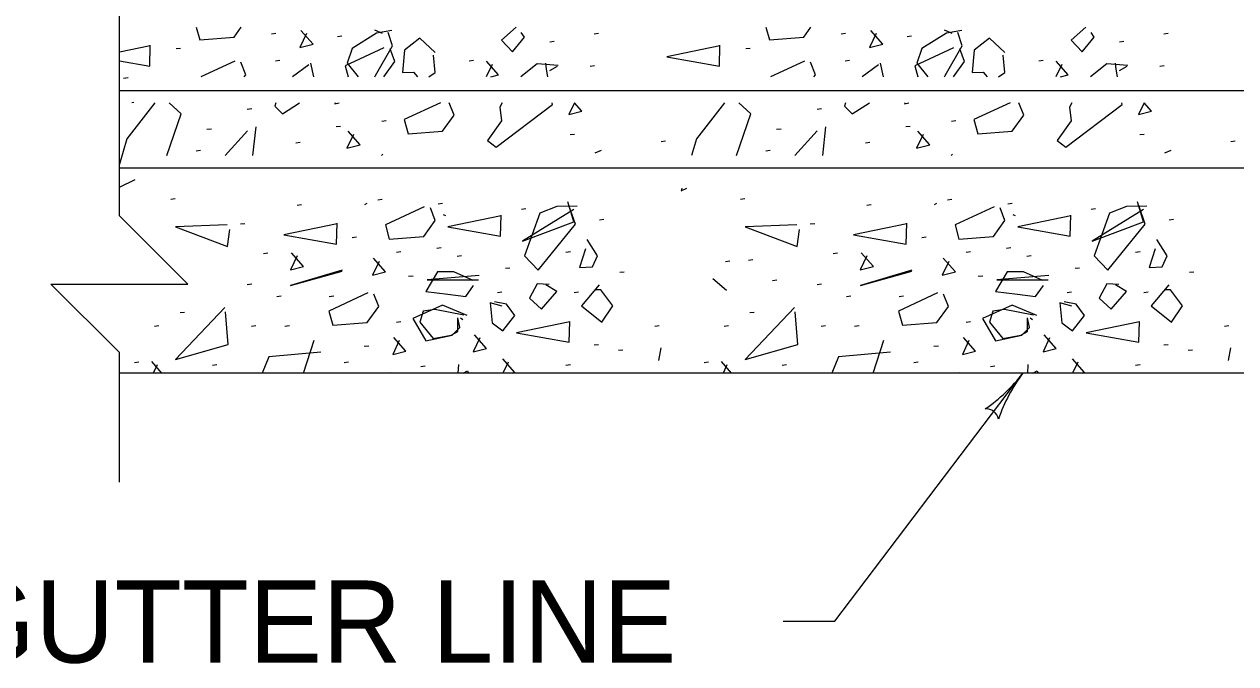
# Model space of a CAD drawing. Extents: x 997.6 to 1036.8, y 998.9 to 1022.6.
# Drawn here: x 1012.279 to 1015.228, y 1012.656 to 1014.213 of the extents above; entities that cross this region are included whole.
import ezdxf

# ---------------------------------------------------------------- set-up
doc = ezdxf.new("R2010")
doc.units = 0
doc.layers.add('Level 1', color=7, linetype='Continuous')

msp = doc.modelspace()

# ---------------------------------------------------------------- linework, layer by layer
at = {"layer": 'Level 1'}
for p, q in [((1015.7188, 1014.0516), (1012.5102, 1014.0516)), ((1012.5102, 1013.8641), (1015.7188, 1013.8641)), ((1015.7188, 1013.3641), (1012.5102, 1013.3641)), ((1014.2513, 1012.7606), (1014.7094, 1013.3641)), ((1014.1263, 1012.7606), (1014.2513, 1012.7606))]:
    msp.add_line(p, q, dxfattribs=at)
for points in [[(1012.5102, 1013.9973), (1012.5102, 1014.7479), (1012.3435, 1014.9147), (1012.6768, 1014.9147), (1012.5102, 1015.0813), (1012.5102, 1015.5113)], [(1012.6975, 1014.2061), (1012.7058, 1014.1757), (1012.7898, 1014.1823), (1012.8069, 1014.2061)], [(1012.9657, 1014.1905), (1012.9497, 1014.1572), (1012.9818, 1014.1652), (1012.9523, 1014.1985)], [(1013.1738, 1014.1983), (1013.1365, 1014.1917), (1013.0765, 1014.1543), (1013.0645, 1014.1183), (1013.0918, 1014.0851)], [(1013.1312, 1014.1997), (1013.1498, 1014.1917)], [(1013.1322, 1014.0851), (1013.1338, 1014.089), (1013.1752, 1014.161), (1013.1645, 1014.193)], [(1013.4758, 1014.2061), (1013.4406, 1014.1743), (1013.4673, 1014.1463), (1013.4966, 1014.1823), (1013.4886, 1014.193)], [(1014.0841, 1014.2061), (1014.0923, 1014.1757), (1014.1763, 1014.1823), (1014.1935, 1014.2061)], [(1014.3523, 1014.1905), (1014.3363, 1014.1572), (1014.3683, 1014.1652), (1014.3389, 1014.1985)], [(1014.5604, 1014.1983), (1014.5231, 1014.1917), (1014.4631, 1014.1543), (1014.4511, 1014.1183), (1014.4783, 1014.0851)], [(1014.5178, 1014.1997), (1014.5364, 1014.1917)], [(1014.5188, 1014.0851), (1014.5204, 1014.089), (1014.5618, 1014.161), (1014.5511, 1014.193)], [(1014.8624, 1014.2061), (1014.8272, 1014.1743), (1014.8538, 1014.1463), (1014.8832, 1014.1823), (1014.8752, 1014.193)], [(1012.8913, 1014.1906), (1012.8806, 1014.1893)], [(1013.0516, 1014.1841), (1013.0409, 1014.1828)], [(1013.2792, 1014.145), (1013.2418, 1014.1797), (1013.2045, 1014.1503), (1013.1992, 1014.0957), (1013.2258, 1014.097), (1013.2358, 1014.0851)], [(1013.5687, 1014.171), (1013.558, 1014.1697)], [(1013.6767, 1014.1906), (1013.666, 1014.1893)], [(1014.2778, 1014.1906), (1014.2672, 1014.1893)], [(1014.4382, 1014.1841), (1014.4275, 1014.1828)], [(1014.6658, 1014.145), (1014.6284, 1014.1797), (1014.5911, 1014.1503), (1014.5858, 1014.0957), (1014.6124, 1014.097), (1014.6223, 1014.0851)], [(1014.9553, 1014.171), (1014.9446, 1014.1697)], [(1015.0633, 1014.1906), (1015.0526, 1014.1893)], [(1012.5854, 1014.1608), (1012.5102, 1014.1453)], [(1012.5841, 1014.1114), (1012.5854, 1014.1622)], [(1012.6589, 1014.1546), (1012.6483, 1014.1533)], [(1013.1543, 1014.1562), (1013.0597, 1014.1122), (1013.0669, 1014.0851)], [(1013.1536, 1014.0851), (1013.181, 1014.1228), (1013.169, 1014.1535)], [(1013.2636, 1014.0851), (1013.2792, 1014.0957), (1013.2752, 1014.1383)], [(1013.972, 1014.1608), (1013.8426, 1014.1341), (1013.9707, 1014.1114), (1013.972, 1014.1622)], [(1014.0455, 1014.1546), (1014.0348, 1014.1533)], [(1014.5409, 1014.1562), (1014.4463, 1014.1122), (1014.4535, 1014.0851)], [(1014.5402, 1014.0851), (1014.5676, 1014.1228), (1014.5556, 1014.1535)], [(1014.6502, 1014.0851), (1014.6658, 1014.0957), (1014.6618, 1014.1383)], [(1012.5102, 1014.1245), (1012.5841, 1014.1114)], [(1012.7911, 1014.1235), (1012.7086, 1014.0851)], [(1012.8141, 1014.0851), (1012.8178, 1014.0901), (1012.8058, 1014.1208)], [(1012.9011, 1014.1252), (1012.8904, 1014.1238)], [(1012.9712, 1014.1143), (1012.9316, 1014.0851)], [(1012.9835, 1014.0851), (1012.9765, 1014.1183)], [(1013.3723, 1014.1252), (1013.3617, 1014.1238)], [(1013.4173, 1014.1153), (1013.4028, 1014.0851)], [(1013.414, 1014.0851), (1013.4333, 1014.0899), (1013.404, 1014.1233)], [(1013.5779, 1014.113), (1013.5273, 1014.117), (1013.4878, 1014.0851)], [(1013.5531, 1014.0851), (1013.5499, 1014.1037), (1013.5486, 1014.1183)], [(1013.5579, 1014.101), (1013.5766, 1014.1117)], [(1013.6668, 1014.1121), (1013.6562, 1014.1108)], [(1014.1777, 1014.1235), (1014.0952, 1014.0851)], [(1014.2007, 1014.0851), (1014.2043, 1014.0901), (1014.1923, 1014.1208)], [(1014.2877, 1014.1252), (1014.277, 1014.1238)], [(1014.3578, 1014.1143), (1014.3182, 1014.0851)], [(1014.3701, 1014.0851), (1014.3631, 1014.1183)], [(1014.7589, 1014.1252), (1014.7483, 1014.1238)], [(1014.8039, 1014.1153), (1014.7894, 1014.0851)], [(1014.8006, 1014.0851), (1014.8199, 1014.0899), (1014.7906, 1014.1233)], [(1014.9645, 1014.113), (1014.9138, 1014.117), (1014.8743, 1014.0851)], [(1014.9397, 1014.0851), (1014.9365, 1014.1037), (1014.9352, 1014.1183)], [(1014.9445, 1014.101), (1014.9632, 1014.1117)], [(1015.0534, 1014.1121), (1015.0428, 1014.1108)], [(1012.5313, 1014.0826), (1012.5206, 1014.0813)], [(1012.5969, 1014.0223), (1012.5284, 1013.9343)], [(1012.5458, 1014.0231), (1012.5403, 1014.0224)], [(1012.6604, 1013.9957), (1012.6316, 1014.0223)], [(1012.8909, 1014.0223), (1012.8884, 1014.0143), (1012.9071, 1013.9957), (1012.9491, 1014.0223)], [(1013.0359, 1014.0223), (1013.0348, 1014.0198), (1013.0451, 1014.0223)], [(1013.2918, 1014.0223), (1013.2037, 1013.9813), (1013.213, 1013.9466), (1013.297, 1013.9533), (1013.325, 1013.9919), (1013.3131, 1014.0223)], [(1013.442, 1014.0223), (1013.4366, 1014.0117), (1013.4406, 1013.9783), (1013.4059, 1013.9303), (1013.4273, 1013.9143), (1013.5646, 1014.0183), (1013.5638, 1014.0223)], [(1013.6179, 1014.0223), (1013.6042, 1013.9936), (1013.6362, 1014.0016), (1013.6178, 1014.0223)], [(1013.9835, 1014.0223), (1013.915, 1013.9343), (1013.903, 1013.8937)], [(1014.0126, 1013.8937), (1014.047, 1013.9957), (1014.0182, 1014.0223)], [(1014.2775, 1014.0223), (1014.275, 1014.0143), (1014.2937, 1013.9957), (1014.3357, 1014.0223)], [(1014.4225, 1014.0223), (1014.4213, 1014.0198), (1014.4317, 1014.0223)], [(1014.6784, 1014.0223), (1014.5903, 1013.9813), (1014.5996, 1013.9466), (1014.6836, 1013.9533), (1014.7116, 1013.9919), (1014.6997, 1014.0223)], [(1014.8286, 1014.0223), (1014.8232, 1014.0117), (1014.8272, 1013.9783), (1014.7925, 1013.9303), (1014.8138, 1013.9143), (1014.9512, 1014.0183), (1014.9504, 1014.0223)], [(1015.0045, 1014.0223), (1014.9908, 1013.9936), (1015.0228, 1014.0016), (1015.0044, 1014.0223)], [(1012.5102, 1013.0983), (1012.5102, 1013.4139), (1012.3435, 1013.5807), (1012.6768, 1013.5807), (1012.5102, 1013.7473), (1012.5102, 1013.9973)], [(1012.626, 1013.8937), (1012.6604, 1013.9957)], [(1012.8323, 1014.0073), (1012.8217, 1014.006)], [(1014.2189, 1014.0073), (1014.2083, 1014.006)], [(1012.7342, 1013.9583), (1012.7235, 1013.9569)], [(1012.8355, 1013.8937), (1012.8431, 1013.9637)], [(1013.0483, 1013.9648), (1013.0377, 1013.9635)], [(1013.1596, 1013.9779), (1013.1489, 1013.9766)], [(1014.1208, 1013.9583), (1014.1101, 1013.9569)], [(1014.2221, 1013.8937), (1014.2297, 1013.9637)], [(1014.4349, 1013.9648), (1014.4243, 1013.9635)], [(1014.5462, 1013.9779), (1014.5355, 1013.9766)], [(1012.5284, 1013.9343), (1012.5102, 1013.8725)], [(1012.8218, 1013.9543), (1012.7674, 1013.8937)], [(1013.0803, 1013.9451), (1013.0643, 1013.9118), (1013.0963, 1013.9198), (1013.0669, 1013.9531)], [(1013.6178, 1013.9452), (1013.6071, 1013.9438)], [(1013.8393, 1013.9288), (1013.8287, 1013.9275)], [(1014.2083, 1013.9543), (1014.154, 1013.8937)], [(1014.4668, 1013.9451), (1014.4508, 1013.9118), (1014.4828, 1013.9198), (1014.4535, 1013.9531)], [(1015.0043, 1013.9452), (1014.9937, 1013.9438)], [(1015.2259, 1013.9288), (1015.2153, 1013.9275)], [(1012.708, 1013.9059), (1012.6973, 1013.9046)], [(1012.9502, 1013.9255), (1012.9395, 1013.9242)], [(1013.6833, 1013.9063), (1013.6673, 1013.8996)], [(1014.0946, 1013.9059), (1014.0839, 1013.9046)], [(1014.3368, 1013.9255), (1014.3261, 1013.9242)], [(1015.0698, 1013.9063), (1015.0538, 1013.8996)], [(1013.1512, 1013.8969), (1013.1483, 1013.8937)], [(1014.5378, 1013.8969), (1014.5349, 1013.8937)], [(1012.5102, 1013.8169), (1012.549, 1013.8357)], [(1013.8796, 1013.8145), (1013.8776, 1013.8076), (1013.8918, 1013.8145)], [(1012.6458, 1013.7881), (1012.6352, 1013.7868)], [(1013.1498, 1013.7868), (1013.1391, 1013.7854)], [(1013.6166, 1013.7628), (1013.4913, 1013.6854), (1013.6166, 1013.7321), (1013.6019, 1013.7814)], [(1014.0324, 1013.7881), (1014.0218, 1013.7868)], [(1014.5363, 1013.7868), (1014.5257, 1013.7854)], [(1015.0032, 1013.7628), (1014.8778, 1013.6854), (1015.0032, 1013.7321), (1014.9885, 1013.7814)], [(1012.9534, 1013.7737), (1012.9428, 1013.7723)], [(1013.1125, 1013.7774), (1013.1072, 1013.7734)], [(1013.2525, 1013.7688), (1013.1578, 1013.7247), (1013.1672, 1013.69), (1013.2512, 1013.6967), (1013.2792, 1013.7353), (1013.2672, 1013.7661)], [(1013.297, 1013.7769), (1013.2863, 1013.7756)], [(1013.4999, 1013.7638), (1013.4893, 1013.7625)], [(1013.6246, 1013.7708), (1013.5753, 1013.7694), (1013.5339, 1013.7534), (1013.4966, 1013.6494), (1013.5299, 1013.6148), (1013.6206, 1013.7268), (1013.6046, 1013.7721)], [(1014.34, 1013.7737), (1014.3293, 1013.7723)], [(1014.4991, 1013.7774), (1014.4938, 1013.7734)], [(1014.6391, 1013.7688), (1014.5444, 1013.7247), (1014.5538, 1013.69), (1014.6378, 1013.6967), (1014.6658, 1013.7353), (1014.6538, 1013.7661)], [(1014.6836, 1013.7769), (1014.6729, 1013.7756)], [(1014.8865, 1013.7638), (1014.8758, 1013.7625)], [(1015.0112, 1013.7708), (1014.9618, 1013.7694), (1014.9205, 1013.7534), (1014.8832, 1013.6494), (1014.9165, 1013.6148), (1015.0072, 1013.7268), (1014.9912, 1013.7721)], [(1012.7724, 1013.7254), (1012.6471, 1013.7201)], [(1012.816, 1013.7278), (1012.8053, 1013.7265)], [(1013.0403, 1013.7275), (1012.9109, 1013.7008), (1013.0389, 1013.6782), (1013.0403, 1013.7288)], [(1013.3045, 1013.7468), (1013.2992, 1013.7494)], [(1013.4395, 1013.7472), (1013.3101, 1013.7205), (1013.4382, 1013.6978), (1013.4395, 1013.7485)], [(1013.6898, 1013.7377), (1013.6791, 1013.7363)], [(1014.159, 1013.7254), (1014.0337, 1013.7201), (1014.1603, 1013.6721), (1014.1657, 1013.7134)], [(1014.2026, 1013.7278), (1014.1919, 1013.7265)], [(1014.4268, 1013.7275), (1014.2975, 1013.7008), (1014.4255, 1013.6782), (1014.4268, 1013.7288)], [(1014.6911, 1013.7468), (1014.6858, 1013.7494)], [(1014.8261, 1013.7472), (1014.6967, 1013.7205), (1014.8248, 1013.6978), (1014.8261, 1013.7485)], [(1015.0763, 1013.7377), (1015.0657, 1013.7363)], [(1012.6471, 1013.7201), (1012.7738, 1013.6721)], [(1012.7738, 1013.6721), (1012.7791, 1013.7134)], [(1013.0876, 1013.6952), (1013.0769, 1013.6938)], [(1014.4742, 1013.6952), (1014.4635, 1013.6938)], [(1013.2938, 1013.669), (1013.2831, 1013.6677)], [(1013.6446, 1013.6668), (1013.6299, 1013.6214), (1013.6619, 1013.6228), (1013.6739, 1013.6494), (1013.6486, 1013.6894)], [(1014.6803, 1013.669), (1014.6697, 1013.6677)], [(1015.0312, 1013.6668), (1015.0165, 1013.6214), (1015.0485, 1013.6228), (1015.0605, 1013.6494), (1015.0352, 1013.6894)], [(1012.8716, 1013.6558), (1012.8609, 1013.6545)], [(1012.9428, 1013.6493), (1012.9268, 1013.6159), (1012.9588, 1013.6239), (1012.9295, 1013.6573)], [(1013.1424, 1013.6362), (1013.1264, 1013.6028), (1013.1584, 1013.6108), (1013.1291, 1013.6442)], [(1013.1956, 1013.6592), (1013.1849, 1013.6578)], [(1013.3428, 1013.6493), (1013.3322, 1013.648)], [(1013.6079, 1013.6592), (1013.5973, 1013.6578)], [(1013.9964, 1013.6363), (1013.9858, 1013.6349)], [(1014.0521, 1013.6395), (1014.0413, 1013.6382)], [(1014.2582, 1013.6558), (1014.2475, 1013.6545)], [(1014.3294, 1013.6493), (1014.3134, 1013.6159), (1014.3454, 1013.6239), (1014.3161, 1013.6573)], [(1014.529, 1013.6362), (1014.513, 1013.6028), (1014.545, 1013.6108), (1014.5157, 1013.6442)], [(1014.5822, 1013.6592), (1014.5715, 1013.6578)], [(1014.7294, 1013.6493), (1014.7188, 1013.648)], [(1014.9945, 1013.6592), (1014.9838, 1013.6578)], [(1013.0525, 1013.6148), (1012.9272, 1013.5774), (1013.0525, 1013.6121)], [(1013.3713, 1013.5894), (1013.3246, 1013.6108), (1013.2845, 1013.6108), (1013.2565, 1013.5628), (1013.3098, 1013.5561), (1013.3539, 1013.5508), (1013.3726, 1013.5774)], [(1013.4607, 1013.6198), (1013.45, 1013.6185)], [(1013.7388, 1013.6101), (1013.7282, 1013.6088)], [(1014.4391, 1013.6148), (1014.3138, 1013.5774), (1014.4391, 1013.6121)], [(1014.7578, 1013.5894), (1014.7112, 1013.6108), (1014.6711, 1013.6108), (1014.6431, 1013.5628), (1014.6964, 1013.5561), (1014.7405, 1013.5508), (1014.7592, 1013.5774)], [(1014.8473, 1013.6198), (1014.8366, 1013.6185)], [(1015.1254, 1013.6101), (1015.1148, 1013.6088)], [(1012.8323, 1013.5806), (1012.8217, 1013.5793)], [(1013.2251, 1013.6003), (1013.2143, 1013.5989)], [(1013.3859, 1013.6014), (1013.2592, 1013.5908), (1013.3846, 1013.5908)], [(1013.5566, 1013.5801), (1013.5273, 1013.5814), (1013.5086, 1013.5468), (1013.5379, 1013.5201), (1013.5753, 1013.5628), (1013.5486, 1013.5788)], [(1013.6779, 1013.5788), (1013.6353, 1013.5281), (1013.6846, 1013.4881), (1013.7113, 1013.5281), (1013.6819, 1013.5668), (1013.6673, 1013.5668)], [(1013.9883, 1013.5654), (1013.955, 1013.5934)], [(1014.1109, 1013.5904), (1014.1003, 1013.5891)], [(1014.2189, 1013.5806), (1014.2083, 1013.5793)], [(1014.6117, 1013.6003), (1014.6009, 1013.5989)], [(1014.7725, 1013.6014), (1014.6458, 1013.5908), (1014.7712, 1013.5908)], [(1014.9432, 1013.5801), (1014.9138, 1013.5814), (1014.8952, 1013.5468), (1014.9245, 1013.5201), (1014.9618, 1013.5628), (1014.9352, 1013.5788)], [(1015.0645, 1013.5788), (1015.0218, 1013.5281), (1015.0712, 1013.4881), (1015.0978, 1013.5281), (1015.0685, 1013.5668), (1015.0538, 1013.5668)], [(1012.9043, 1013.5512), (1012.8937, 1013.5498)], [(1013.1151, 1013.5593), (1013.0204, 1013.5153), (1013.0298, 1013.4806), (1013.1138, 1013.4873), (1013.1418, 1013.5259), (1013.1298, 1013.5566)], [(1013.032, 1013.5512), (1013.0213, 1013.5498)], [(1013.441, 1013.561), (1013.4303, 1013.5597)], [(1013.6276, 1013.561), (1013.6169, 1013.5597)], [(1014.2909, 1013.5512), (1014.2803, 1013.5498)], [(1014.5017, 1013.5593), (1014.407, 1013.5153), (1014.4163, 1013.4806), (1014.5003, 1013.4873), (1014.5283, 1013.5259), (1014.5163, 1013.5566)], [(1014.4186, 1013.5512), (1014.4079, 1013.5498)], [(1014.8276, 1013.561), (1014.8169, 1013.5597)], [(1015.0142, 1013.561), (1015.0035, 1013.5597)], [(1012.7671, 1013.5241), (1012.6471, 1013.3973), (1012.7751, 1013.4334), (1012.7684, 1013.5134)], [(1013.3566, 1013.5041), (1013.2965, 1013.5294), (1013.2245, 1013.4974), (1013.2565, 1013.4428), (1013.3206, 1013.4561), (1013.3393, 1013.4748), (1013.3339, 1013.4988)], [(1013.3486, 1013.5054), (1013.2778, 1013.5188), (1013.2498, 1013.5148), (1013.2418, 1013.4881), (1013.2738, 1013.4481), (1013.3179, 1013.4561), (1013.3339, 1013.4654), (1013.3339, 1013.4988)], [(1013.4419, 1013.5268), (1013.4126, 1013.5348), (1013.4179, 1013.4868), (1013.4433, 1013.4668), (1013.4726, 1013.5041), (1013.4526, 1013.5321), (1013.4233, 1013.5374)], [(1014.1537, 1013.5241), (1014.0337, 1013.3973), (1014.1617, 1013.4334), (1014.155, 1013.5134)], [(1014.7432, 1013.5041), (1014.6831, 1013.5294), (1014.6111, 1013.4974), (1014.6431, 1013.4428), (1014.7072, 1013.4561), (1014.7258, 1013.4748), (1014.7205, 1013.4988)], [(1014.7352, 1013.5054), (1014.6644, 1013.5188), (1014.6364, 1013.5148), (1014.6284, 1013.4881), (1014.6604, 1013.4481), (1014.7045, 1013.4561), (1014.7205, 1013.4654), (1014.7205, 1013.4988)], [(1014.8285, 1013.5268), (1014.7992, 1013.5348), (1014.8045, 1013.4868), (1014.8298, 1013.4668), (1014.8592, 1013.5041), (1014.8392, 1013.5321), (1014.8098, 1013.5374)], [(1012.6688, 1013.5119), (1012.6581, 1013.5106)], [(1013.1956, 1013.489), (1013.1849, 1013.4877)], [(1013.3406, 1013.4988), (1013.3459, 1013.4948)], [(1013.6063, 1013.4886), (1013.477, 1013.4619), (1013.605, 1013.4393), (1013.6063, 1013.4899)], [(1014.0553, 1013.5119), (1014.0447, 1013.5106)], [(1014.5822, 1013.489), (1014.5715, 1013.4877)], [(1014.7272, 1013.4988), (1014.7325, 1013.4948)], [(1014.9929, 1013.4886), (1014.8636, 1013.4619), (1014.9916, 1013.4393), (1014.9929, 1013.4899)], [(1012.6066, 1013.4792), (1012.5959, 1013.4778)], [(1012.8422, 1013.4792), (1012.8315, 1013.4778)], [(1012.924, 1013.4792), (1012.9133, 1013.4778)], [(1013.3878, 1013.4496), (1013.3718, 1013.4163), (1013.4038, 1013.4243), (1013.3745, 1013.4576)], [(1013.8239, 1013.4792), (1013.8133, 1013.4778)], [(1013.9932, 1013.4792), (1013.9825, 1013.4778)], [(1014.2288, 1013.4792), (1014.2181, 1013.4778)], [(1014.3106, 1013.4792), (1014.2999, 1013.4778)], [(1014.7744, 1013.4496), (1014.7584, 1013.4163), (1014.7904, 1013.4243), (1014.7611, 1013.4576)], [(1015.2105, 1013.4792), (1015.1998, 1013.4778)], [(1012.9586, 1013.3641), (1012.9845, 1013.4441)], [(1013.1171, 1013.4301), (1013.1064, 1013.4288)], [(1013.1915, 1013.4431), (1013.1755, 1013.4098), (1013.2075, 1013.4178), (1013.1782, 1013.4511)], [(1013.6767, 1013.4333), (1013.666, 1013.432)], [(1014.3451, 1013.3641), (1014.3711, 1013.4441)], [(1014.5037, 1013.4301), (1014.493, 1013.4288)], [(1014.5781, 1013.4431), (1014.5621, 1013.4098), (1014.5941, 1013.4178), (1014.5648, 1013.4511)], [(1015.0633, 1013.4333), (1015.0526, 1013.432)], [(1012.8738, 1013.404), (1012.8577, 1013.3641)], [(1013.0005, 1013.4148), (1012.8738, 1013.404)], [(1013.4726, 1013.3653), (1013.4433, 1013.3987)], [(1013.7356, 1013.4203), (1013.7248, 1013.4189)], [(1013.8233, 1013.3947), (1013.8287, 1013.4254)], [(1014.2603, 1013.404), (1014.2442, 1013.3641)], [(1014.3871, 1013.4148), (1014.2603, 1013.404)], [(1014.8592, 1013.3653), (1014.8298, 1013.3987)], [(1015.1222, 1013.4203), (1015.1114, 1013.4189)], [(1015.2099, 1013.3947), (1015.2153, 1013.4254)], [(1012.5575, 1013.3908), (1012.5468, 1013.3895)], [(1012.6139, 1013.3641), (1012.5892, 1013.3922)], [(1012.6025, 1013.3842), (1012.5929, 1013.3641)], [(1012.7473, 1013.3843), (1012.7366, 1013.3829)], [(1013.068, 1013.3908), (1013.0573, 1013.3895)], [(1013.2545, 1013.381), (1013.2438, 1013.3797)], [(1013.3353, 1013.3853), (1013.3343, 1013.3641)], [(1013.3474, 1013.3641), (1013.3579, 1013.3693)], [(1013.3579, 1013.3693), (1013.3599, 1013.3641)], [(1013.4566, 1013.3907), (1013.4438, 1013.3641)], [(1013.6079, 1013.3843), (1013.5973, 1013.3829)], [(1013.9441, 1013.3908), (1013.9334, 1013.3895)], [(1014.0005, 1013.3641), (1013.9758, 1013.3922)], [(1013.9891, 1013.3842), (1013.9795, 1013.3641)], [(1014.1338, 1013.3843), (1014.1232, 1013.3829)], [(1014.4546, 1013.3908), (1014.4438, 1013.3895)], [(1014.6411, 1013.381), (1014.6304, 1013.3797)], [(1014.7218, 1013.3853), (1014.7208, 1013.3641)], [(1014.734, 1013.3641), (1014.7445, 1013.3693)], [(1014.7445, 1013.3693), (1014.7464, 1013.3641)], [(1014.8432, 1013.3907), (1014.8303, 1013.3641)], [(1014.9945, 1013.3843), (1014.9838, 1013.3829)], [(1013.1694, 1013.3646), (1013.1654, 1013.3641)], [(1013.4676, 1013.3641), (1013.4726, 1013.3653)], [(1014.556, 1013.3646), (1014.552, 1013.3641)], [(1014.8542, 1013.3641), (1014.8592, 1013.3653)]]:
    msp.add_lwpolyline(points, dxfattribs=at)
for centre, radius, start, end in [((1014.3983, 1013.6003), 0.3906, 304.147, 322.7938), ((1015.0206, 1013.1279), 0.3906, 142.7999, 161.4687), ((1015.0206, 1013.1279), 0.3906, 142.7877, 142.7999), ((1014.6196, 1013.2458), 0.0312, 11.5745, 93.6912)]:
    msp.add_arc(centre, radius, start, end, dxfattribs=at)

# ---------------------------------------------------------------- texts
msp.add_text('GUTTER LINE', height=0.2, dxfattribs=at).set_placement((1012.0976, 1012.6593))

doc.saveas('drawing.dxf')
